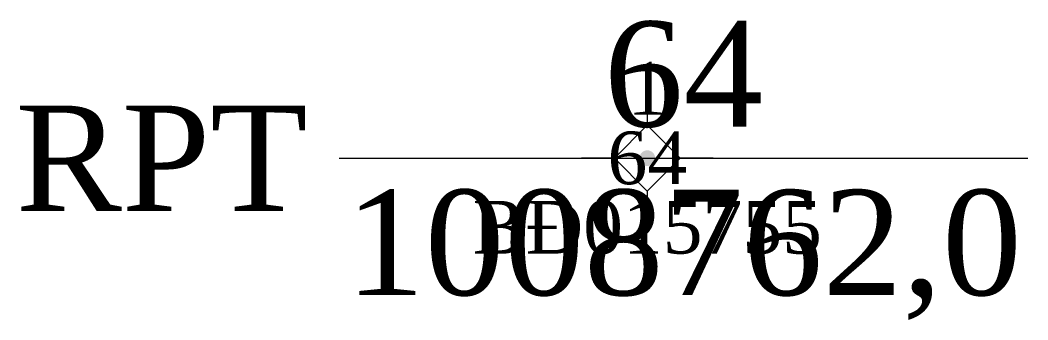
# Model space of a CAD drawing. Header units: metres. Extents: x 543340 to 549474, y 1840490 to 1845220.
# Drawn here: x 543743.13 to 543762.25, y 1843903.94 to 1843909.63 of the extents above; entities that cross this region are included whole.
import ezdxf
from ezdxf.enums import TextEntityAlignment as Align

# ---------------------------------------------------------------- set-up
doc = ezdxf.new("R2010")
doc.units = ezdxf.units.M
doc.header["$MEASUREMENT"] = 0
for name, color, linetype, lineweight in [('Level 11', 7, 'Continuous', 0), ('Level 13', 7, 'Continuous', 0), ('Level 19', 7, 'Continuous', 0), ('Level 2', 7, 'Continuous', 0), ('Level 4', 7, 'Continuous', 0)]:
    doc.layers.add(name, color=color, linetype=linetype, lineweight=lineweight)
doc.styles.add('Style-Times New Roman', font='times.ttf')

# ---------------------------------------------------------------- blocks, each defined once
blk = doc.blocks.new('CENTRD')
at = {"layer": 'Level 11', "linetype": 'Continuous', "lineweight": 0}
h = blk.add_hatch(color=1, dxfattribs=at)
edge = h.paths.add_edge_path()
edge.add_arc((0, 0), 1.5, 0, 360)
at = {"layer": 'Level 11', "color": 1, "linetype": 'Continuous', "lineweight": 0}
for p, q in [((0, 12.5), (0, 6.25)), ((0, 6.25), (-6.25, 0)), ((6.25, 0), (0, 6.25)), ((-6.25, 0), (-12.5, 0)), ((-6.25, 0), (0, -6.25)), ((0, -6.25), (6.25, 0)), ((12.5, 0), (6.25, 0)), ((0, -6.25), (0, -12.5))]:
    blk.add_line(p, q, dxfattribs=at)
blk = doc.blocks.new('N_THUA_2')
at = {"layer": 'Level 13', "color": 1, "linetype": 'Continuous', "lineweight": 0}
blk.add_line((-5.848, 0), (7.222, 0), dxfattribs=at)
at = {"layer": 'Level 13', "color": 5, "linetype": 'Continuous', "lineweight": 0, "style": 'Style-Times New Roman'}
blk.add_text('64', height=2, dxfattribs=at).set_placement((0.687, 1.6), align=Align.MIDDLE_CENTER)
at = {"layer": 'Level 2', "color": 3, "linetype": 'Continuous', "lineweight": 0, "style": 'Style-Times New Roman'}
blk.add_text('RPT', height=2, dxfattribs=at).set_placement((-6.448, 0), align=Align.MIDDLE_RIGHT)
at = {"layer": 'Level 4', "color": 1, "linetype": 'Continuous', "lineweight": 0, "style": 'Style-Times New Roman'}
blk.add_text('1008762,0', height=2, dxfattribs=at).set_placement((0.687, -1.6), align=Align.MIDDLE_CENTER)

msp = doc.modelspace()

# ---------------------------------------------------------------- block references
at = {"layer": 'Level 11', "color": 1, "linetype": 'Continuous', "lineweight": 0, "xscale": 0.1, "yscale": 0.1, "zscale": 0.1}
msp.add_blockref('CENTRD', (543755.03, 1843907.01), dxfattribs=at)
at = {"layer": 'Level 2', "color": 3, "linetype": 'Continuous', "lineweight": 0}
msp.add_blockref('N_THUA_2', (543755.03, 1843907.01), dxfattribs=at)

# ---------------------------------------------------------------- texts
at = {"layer": 'Level 19', "color": 2, "linetype": 'Continuous', "lineweight": 0, "insert": (543755.03, 1843907.01), "char_height": 1, "attachment_point": 5, "line_spacing_factor": 0.790495, "style": 'Style-Times New Roman'}
msp.add_mtext('1\\P64\\PBĐ015755', dxfattribs=at)

doc.saveas('drawing.dxf')
